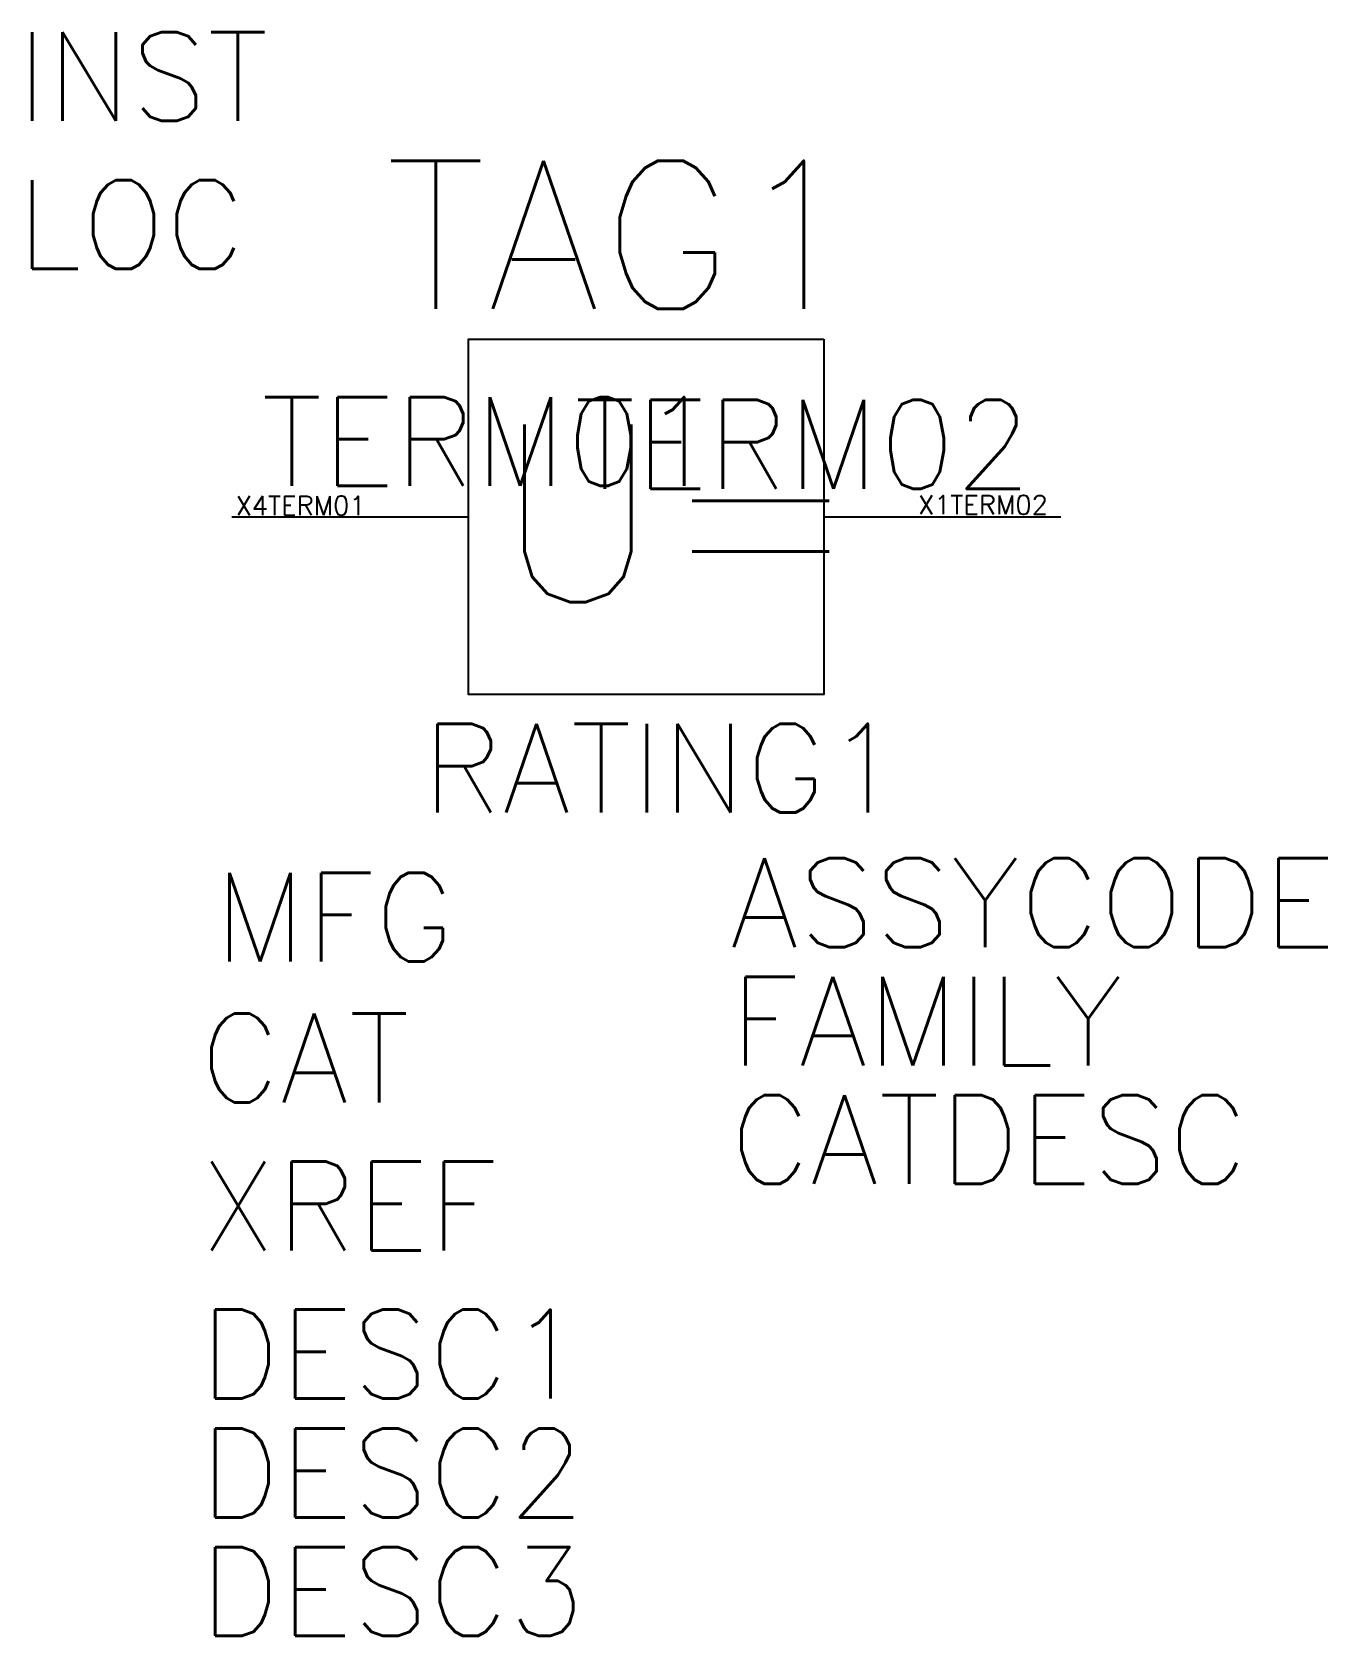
# Model space of a CAD drawing. Header units: inches. Extents: x -16.9 to 5, y -27.4 to -0.3.
import ezdxf
from ezdxf.enums import TextEntityAlignment as Align

# ---------------------------------------------------------------- set-up
doc = ezdxf.new("R2010")
doc.units = ezdxf.units.IN
doc.header["$MEASUREMENT"] = 0
doc.styles.get("Standard").update_dxf_attribs({"font": 'txt.shx'})
doc.styles.add('WD', font='txt.shx')

msp = doc.modelspace()

# ---------------------------------------------------------------- linework, layer by layer
for p, q in [((-13.5, -8.5), (-9.5, -8.5)), ((-3.5, -8.5), (0.5, -8.5))]:
    msp.add_line(p, q)
msp.add_lwpolyline([(-3.5, -5.5), (-3.5, -11.5), (-9.5, -11.5), (-9.5, -5.5)], close=True)

# ---------------------------------------------------------------- texts
msp.add_text('U=', height=3).set_placement((-9.069, -9.941))
at = {"flags": 1}
for tag, p, s in [('INST', (-17.128, -1.814), ''), ('LOC', (-17.128, -4.314), ''), ('ASSYCODE', (-5.084, -15.763), ''), ('MFG', (-13.792, -16.007), ''), ('FAMILY', (-5.084, -17.763), 'QF_ACKO'), ('CAT', (-14.034, -18.385), ''), ('CATDESC', (-5.084, -19.763), ''), ('XREF', (-14.034, -20.885), ''), ('DESC1', (-14.034, -23.385), ''), ('DESC2', (-14.034, -25.394), ''), ('DESC3', (-14.034, -27.394), '')]:
    msp.add_attdef(tag, p, s, height=1.5, dxfattribs=at)
for tag, p, s, height in [('TAG1', (-10.913, -4.987), 'PB-H-S', 2.5), ('TERM01', (-12.999, -7.976), 'C1', 1.5)]:
    msp.add_attdef(tag, p, s, height=height)
at = {"linetype": 'Continuous'}
msp.add_attdef('TERM02', text='C2', height=1.5, dxfattribs=at).set_placement((0.001, -8.024), align=Align.RIGHT)
at = {"style": 'WD', "flags": 1}
msp.add_attdef('X4TERM01', (-13.434, -8.468), '', height=0.32, dxfattribs=at)
msp.add_attdef('X1TERM02', text='', height=0.32, dxfattribs=at).set_placement((0.28, -8.456), align=Align.RIGHT)
msp.add_attdef('RATING1', text='', height=1.5).set_placement((-6.233, -13.493), align=Align.CENTER)

doc.saveas('drawing.dxf')
